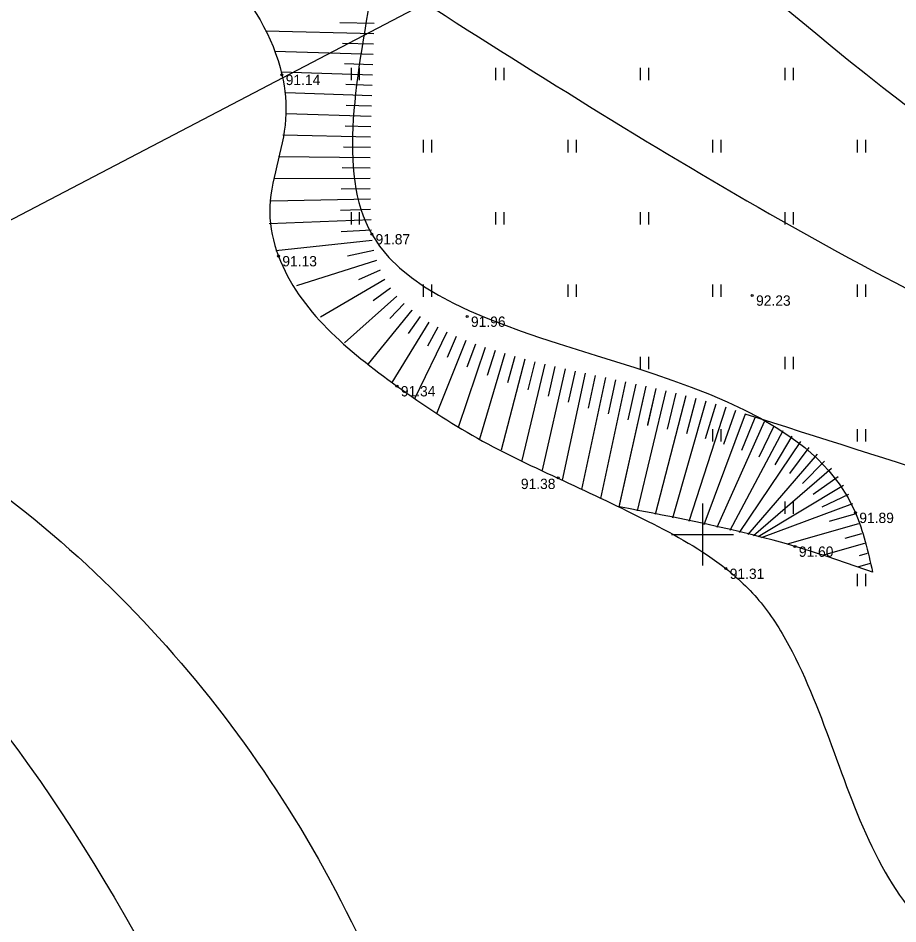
# Model space of a CAD drawing. Extents: x 656998 to 657894, y 196665 to 197611.
# Drawn here: x 657066.87 to 657109.46, y 196981.15 to 197025 of the extents above; entities that cross this region are included whole.
import ezdxf

# ---------------------------------------------------------------- set-up
doc = ezdxf.new("R2010")
doc.units = 0
for name, color, linetype in [('APGR_SARK_####_####_#', 7, 'Continuous'), ('GEOD_ELEM_####_####_#', 7, 'Continuous'), ('HIDG_NLIN_####_####_#', 7, 'Continuous'), ('RELJ_AATZ_####_TKST_#', 7, 'Continuous'), ('RELJ_ELEM_####_####_#', 7, 'Continuous'), ('RELJ_HORZ_PAMT_####_#', 7, 'Continuous'), ('RELJ_HORZ_RESN_####_#', 7, 'Continuous'), ('RELJ_NOGA_####_####_#', 7, 'Continuous'), ('RELJ_NOGL_####_####_#', 7, 'Continuous'), ('TERT_ELEM_####_####_#', 7, 'Continuous')]:
    doc.layers.add(name, color=color, linetype=linetype)

msp = doc.modelspace()

# ---------------------------------------------------------------- linework, layer by layer
at = {"layer": 'APGR_SARK_####_####_#'}
msp.add_lwpolyline([(657001.805, 196981.398), (657104.731, 197035.229)], dxfattribs=at)
at = {"layer": 'GEOD_ELEM_####_####_#'}
for p, q in [((657100, 197001.5), (657100, 197000)), ((657098.5, 197000), (657100, 197000)), ((657100, 197000), (657100, 196998.5)), ((657100, 197000), (657101.5, 197000))]:
    msp.add_line(p, q, dxfattribs=at)
at = {"layer": 'HIDG_NLIN_####_####_#'}
for points in [[(657038.527, 197019.953), (657040.153, 197023.147), (657043.352, 197026.528), (657045.474, 197027.68), (657047.672, 197028.478), (657049.787, 197028.371), (657051.908, 197027.34), (657054.035, 197026.147), (657056.17, 197025.549), (657060.322, 197026.531), (657064.5, 197028.66), (657068.68, 197030.447), (657070.761, 197030.746), (657072.834, 197030.401), (657076.887, 197027.288), (657079.639, 197022.258), (657079.819, 197020.103), (657079.392, 197017.842), (657079.047, 197015.595), (657079.474, 197013.48), (657085.21, 197007.184), (657089.104, 197004.66), (657093.255, 197002.609), (657097.364, 197000.635), (657101.131, 196998.348), (657102.934, 196996.563), (657104.336, 196994.329), (657106.489, 196989.12), (657108.684, 196983.939), (657112.019, 196980.003), (657115.095, 196978.82), (657118.558, 196978.866), (657126.135, 196980.998), (657133.736, 196983.108), (657138.844, 196982.696), (657140.349, 196981.904), (657142.866, 196980.015), (657145.079, 196977.737), (657153.032, 196966.567), (657157.995, 196958.117), (657162.832, 196949.606), (657167.662, 196941.094), (657172.607, 196932.64), (657176.71, 196926.371), (657178.553, 196924.329), (657180.725, 196922.561), (657182.886, 196920.785), (657184.695, 196918.716), (657185.521, 196916.958), (657186.016, 196915.054), (657186.47, 196913.101), (657187.174, 196911.199), (657190.295, 196904.598), (657193.469, 196897.485), (657200.19, 196883.347), (657207.766, 196872.034), (657212.009, 196868.452), (657214.267, 196867.357), (657215.434, 196867.006), (657216.027, 196866.882), (657216.626, 196866.794), (657219.136, 196866.873), (657226.893, 196870.806), (657232.219, 196875.613), (657237.636, 196881.33)], [(657036.946, 197023.778), (657041.937, 197011.86), (657047.463, 197010.185), (657054.244, 197008.401), (657080.233, 196986.269), (657093.721, 196952.263), (657102.54, 196935.39), (657121.475, 196919.815), (657149.257, 196894.607), (657157.113, 196870.131), (657159.484, 196865.681), (657164.524, 196858.561), (657184.534, 196862.863), (657195.65, 196854.853), (657212.223, 196835.078), (657236.679, 196828.254), (657249.009, 196821.043), (657250.88, 196815.62)], [(657031.751, 197019.518), (657037.781, 197009.45), (657048.529, 197004.807), (657070.022, 196984.892), (657098.149, 196932.122), (657121.753, 196912.588), (657144.449, 196892.6), (657159.429, 196854.895), (657188.934, 196853.532), (657206.637, 196829.909), (657243.703, 196815.883), (657244.569, 196814.816)], [(657246.443, 196811.654), (657245.182, 196814.168), (657242.803, 196815.403), (657240.344, 196815.16), (657235.738, 196812.443), (657221.377, 196801.714), (657206.032, 196799.294), (657186.593, 196792.02), (657177.422, 196784.014), (657164.733, 196785.478), (657154.352, 196780.75), (657140.228, 196780.938), (657142.815, 196788.348), (657140.65, 196810.685), (657137.055, 196819.245), (657133.223, 196830.559), (657119.427, 196846.103), (657112.693, 196861.306), (657109.223, 196881.583), (657098.818, 196901.592), (657092.409, 196908.317), (657084.468, 196926.742), (657076.341, 196936.875), (657067.665, 196950.412), (657063.916, 196959.147), (657051.642, 196968.31), (657038.933, 196973.082), (657032.671, 196983.45), (657031.456, 196990.143), (657023.068, 197002.328), (657024.512, 197008.454), (657028.071, 197013.365), (657032.046, 197016.516), (657032.861, 197017.671)]]:
    msp.add_spline(points, degree=3, dxfattribs=at)
at = {"layer": 'RELJ_ELEM_####_####_#'}
for centre in [(657079.639, 197022.258), (657083.987, 197014.544), (657079.474, 197013.48), (657102.407, 197011.574), (657088.604, 197010.552), (657085.21, 197007.184), (657093.009, 197002.744), (657107.402, 197001.054), (657104.476, 196999.418), (657101.131, 196998.348)]:
    msp.add_circle(centre, 0.05, dxfattribs=at)
at = {"layer": 'RELJ_HORZ_PAMT_####_#'}
for points in [[(657086.801, 197039.199), (657099.891, 197028.898), (657127.072, 197011.298), (657151.754, 197007.723), (657172.914, 196995.472), (657208.282, 196964.453), (657227.868, 196948.527), (657235.912, 196941.877), (657249.377, 196959.027), (657254.361, 196986.241), (657256.634, 197007.066), (657265.903, 197023.692), (657283.04, 197035.767), (657303.844, 197039.13), (657326.728, 197035.53), (657357.609, 197023.919), (657404.068, 197005.09), (657429.531, 196990.352)], [(657083.787, 197027.516), (657118.937, 197007.565), (657140.971, 197000.39), (657163.005, 196994.265), (657188.187, 196970.464), (657212.832, 196951.195), (657230.819, 196928.894), (657237.114, 196922.694), (657247.207, 196935.894), (657258.274, 196957.345), (657262.996, 196986.921), (657263.258, 197006.303), (657283.194, 197025.728), (657294.211, 197030.978), (657331.459, 197027.478), (657370.587, 197013.215), (657417.628, 196992.215), (657431.618, 196982.764)]]:
    msp.add_spline(points, degree=3, dxfattribs=at)
at = {"layer": 'RELJ_HORZ_RESN_####_#'}
msp.add_spline([(657346.947, 197009.939), (657332.938, 197014.965), (657324.179, 197017.493), (657315.097, 197018.953), (657305.93, 197019.294), (657301.388, 197019.029), (657296.914, 197018.465), (657287.274, 197014.791), (657283.286, 197011.452), (657280.52, 197007.177), (657273.331, 196985.979), (657267.666, 196964.607), (657266.521, 196960.064), (657265.507, 196955.514), (657263.611, 196946.396), (657261.447, 196937.272), (657260.099, 196932.714), (657259.329, 196930.437), (657258.485, 196928.162), (657254.883, 196919.202), (657250.212, 196909.727), (657244.935, 196903.345), (657242.213, 196902.441), (657240.856, 196902.757), (657239.512, 196903.661), (657232.156, 196911.04), (657224.822, 196918.974), (657187.345, 196959.411), (657181.247, 196965.798), (657174.925, 196971.946), (657168.212, 196977.689), (657164.656, 196980.357), (657160.939, 196982.862), (657156.501, 196985.518), (657142.689, 196992.147), (657133.174, 196995.746), (657123.516, 196998.963), (657102.064, 197005.828)], degree=3, dxfattribs=at)
at = {"layer": 'RELJ_NOGA_####_####_#'}
for p, q in [((657084.099, 197024.733), (657082.449, 197024.765)), ((657084.099, 197024.733), (657084.099, 197024.733)), ((657084.088, 197024.233), (657078.845, 197024.365)), ((657084.088, 197024.233), (657084.087, 197024.233)), ((657084.075, 197023.734), (657082.575, 197023.775)), ((657084.075, 197023.734), (657084.074, 197023.734)), ((657084.06, 197023.234), (657079.274, 197023.384)), ((657084.06, 197023.234), (657084.059, 197023.234)), ((657084.044, 197022.734), (657082.666, 197022.781)), ((657084.044, 197022.734), (657084.043, 197022.734)), ((657084.027, 197022.234), (657079.604, 197022.384)), ((657084.027, 197022.234), (657084.026, 197022.234)), ((657084.01, 197021.735), (657082.726, 197021.778)), ((657084.01, 197021.735), (657084.01, 197021.735)), ((657083.993, 197021.235), (657079.822, 197021.376)), ((657083.993, 197021.235), (657083.992, 197021.235)), ((657083.976, 197020.735), (657082.743, 197020.774)), ((657083.976, 197020.735), (657083.976, 197020.735)), ((657083.961, 197020.235), (657079.852, 197020.358)), ((657083.961, 197020.235), (657083.96, 197020.235)), ((657083.947, 197019.736), (657082.695, 197019.77)), ((657083.947, 197019.736), (657083.946, 197019.736)), ((657083.934, 197019.236), (657079.677, 197019.331)), ((657083.934, 197019.236), (657083.933, 197019.236)), ((657083.924, 197018.736), (657082.619, 197018.758)), ((657083.924, 197018.736), (657083.924, 197018.736)), ((657083.917, 197018.236), (657079.472, 197018.284)), ((657083.917, 197018.236), (657083.916, 197018.236)), ((657083.913, 197017.736), (657082.552, 197017.743)), ((657083.913, 197017.736), (657083.912, 197017.736)), ((657083.912, 197017.236), (657079.287, 197017.219)), ((657083.912, 197017.236), (657083.911, 197017.236)), ((657083.915, 197016.736), (657082.502, 197016.722)), ((657083.915, 197016.736), (657083.915, 197016.736)), ((657083.923, 197016.236), (657079.122, 197016.141)), ((657083.923, 197016.236), (657083.922, 197016.236)), ((657083.935, 197015.736), (657082.468, 197015.691)), ((657083.935, 197015.736), (657083.935, 197015.736)), ((657083.953, 197015.237), (657079.024, 197015.035)), ((657083.953, 197015.237), (657083.952, 197015.236)), ((657083.976, 197014.737), (657082.513, 197014.657)), ((657083.976, 197014.737), (657083.976, 197014.737)), ((657084.013, 197014.239), (657079.348, 197013.736)), ((657084.013, 197014.239), (657084.012, 197014.238)), ((657084.091, 197013.745), (657082.815, 197013.473)), ((657084.091, 197013.745), (657084.091, 197013.745)), ((657084.218, 197013.261), (657080.338, 197012.043)), ((657084.218, 197013.261), (657084.217, 197013.261)), ((657084.395, 197012.794), (657083.349, 197012.33)), ((657084.395, 197012.794), (657084.394, 197012.794)), ((657084.621, 197012.348), (657081.501, 197010.517)), ((657084.621, 197012.348), (657084.62, 197012.348)), ((657084.893, 197011.929), (657084.051, 197011.311)), ((657084.893, 197011.929), (657084.892, 197011.929)), ((657085.205, 197011.539), (657082.671, 197009.284)), ((657085.205, 197011.539), (657085.205, 197011.538)), ((657085.553, 197011.18), (657084.862, 197010.452)), ((657085.553, 197011.18), (657085.553, 197011.18)), ((657085.93, 197010.852), (657083.821, 197008.262)), ((657086.33, 197010.552), (657085.755, 197009.722)), ((657085.93, 197010.852), (657085.929, 197010.851)), ((657086.33, 197010.552), (657086.33, 197010.552)), ((657086.749, 197010.279), (657084.965, 197007.365)), ((657087.182, 197010.029), (657086.68, 197009.11)), ((657086.749, 197010.279), (657086.748, 197010.278)), ((657087.182, 197010.029), (657087.182, 197010.029)), ((657087.627, 197009.801), (657086.065, 197006.563)), ((657087.627, 197009.801), (657087.626, 197009.8)), ((657088.081, 197009.592), (657087.634, 197008.571)), ((657088.081, 197009.592), (657088.081, 197009.591)), ((657088.542, 197009.399), (657087.115, 197005.833)), ((657088.542, 197009.399), (657088.542, 197009.398)), ((657089.009, 197009.22), (657088.597, 197008.102)), ((657089.009, 197009.22), (657089.009, 197009.22)), ((657089.481, 197009.054), (657088.165, 197005.172)), ((657090.435, 197008.754), (657089.205, 197004.609)), ((657089.481, 197009.054), (657089.481, 197009.053)), ((657089.956, 197008.899), (657089.575, 197007.693)), ((657089.956, 197008.899), (657089.956, 197008.899)), ((657090.435, 197008.754), (657090.434, 197008.753)), ((657091.398, 197008.487), (657090.248, 197004.089)), ((657090.915, 197008.617), (657090.563, 197007.335)), ((657090.915, 197008.617), (657090.915, 197008.617)), ((657092.369, 197008.245), (657091.26, 197003.587)), ((657091.398, 197008.487), (657091.398, 197008.486)), ((657091.883, 197008.364), (657091.543, 197007.006)), ((657091.883, 197008.364), (657091.883, 197008.363)), ((657092.369, 197008.245), (657092.368, 197008.244)), ((657093.343, 197008.02), (657092.234, 197003.107)), ((657092.855, 197008.131), (657092.524, 197006.695)), ((657092.855, 197008.131), (657092.855, 197008.13)), ((657094.32, 197007.806), (657093.205, 197002.633)), ((657093.343, 197008.02), (657093.343, 197008.019)), ((657093.831, 197007.912), (657093.499, 197006.399)), ((657093.831, 197007.912), (657093.831, 197007.912)), ((657094.32, 197007.806), (657094.319, 197007.805)), ((657095.298, 197007.597), (657094.146, 197002.178)), ((657094.809, 197007.701), (657094.47, 197006.111)), ((657094.809, 197007.701), (657094.809, 197007.701)), ((657096.276, 197007.388), (657095.055, 197001.743)), ((657095.298, 197007.597), (657095.297, 197007.596)), ((657095.787, 197007.493), (657095.432, 197005.833)), ((657095.787, 197007.493), (657095.787, 197007.493)), ((657096.276, 197007.388), (657096.275, 197007.387)), ((657097.253, 197007.175), (657095.945, 197001.318)), ((657097.253, 197007.175), (657095.951, 197001.344)), ((657096.764, 197007.283), (657096.387, 197005.556)), ((657096.764, 197007.283), (657096.764, 197007.282)), ((657098.227, 197006.951), (657096.841, 197001.147)), ((657097.74, 197007.065), (657097.332, 197005.279)), ((657097.74, 197007.065), (657097.341, 197005.318)), ((657099.198, 197006.711), (657097.703, 197000.963)), ((657098.713, 197006.834), (657098.285, 197005.099)), ((657099.681, 197006.584), (657099.219, 197004.87)), ((657100.163, 197006.449), (657098.543, 197000.787)), ((657101.12, 197006.158), (657099.331, 197000.622)), ((657100.643, 197006.308), (657100.132, 197004.627)), ((657102.064, 197005.828), (657100.062, 197000.468)), ((657101.593, 197005.999), (657101.02, 197004.364)), ((657102.529, 197005.646), (657101.891, 197004.071)), ((657102.989, 197005.45), (657100.694, 197000.332)), ((657103.443, 197005.239), (657102.717, 197003.746)), ((657103.888, 197005.011), (657101.315, 197000.196)), ((657104.322, 197004.765), (657103.494, 197003.377)), ((657104.745, 197004.497), (657101.772, 197000.093)), ((657105.541, 197003.893), (657102.191, 196999.997)), ((657105.152, 197004.207), (657104.204, 197002.958)), ((657105.907, 197003.553), (657104.842, 197002.474)), ((657106.247, 197003.187), (657102.473, 196999.93)), ((657106.557, 197002.794), (657105.349, 197001.931)), ((657106.831, 197002.376), (657102.687, 196999.879)), ((657107.067, 197001.936), (657105.772, 197001.314)), ((657107.263, 197001.476), (657102.837, 196999.843)), ((657107.417, 197001), (657106.134, 197000.631)), ((657107.556, 197000.52), (657104.092, 196999.523)), ((657107.694, 197000.039), (657106.887, 196999.807)), ((657107.832, 196999.559), (657105.859, 196998.991)), ((657107.971, 196999.078), (657107.585, 196998.967)), ((657108.109, 196998.598), (657107.505, 196998.424))]:
    msp.add_line(p, q, dxfattribs=at)
for points in [[(657040.002, 197029.555), (657042.033, 197029.638), (657050.897, 197033.436), (657071.604, 197036.716), (657083.755, 197036.179), (657084.111, 197027.14), (657083.987, 197014.544), (657107.402, 197001.054), (657108.23, 196998.179)], [(657026.671, 197019.957), (657023.342, 197016.33), (657017.193, 197010.807), (657017.896, 197007.107), (657022.882, 196996.894), (657030.006, 196982.312), (657037.095, 196970.52), (657050.485, 196966.551), (657062.063, 196958.023), (657063.712, 196955.698), (657063.859, 196923.272), (657068.841, 196919.312), (657072.891, 196921.312)]]:
    msp.add_spline(points, degree=3, dxfattribs=at)
at = {"layer": 'RELJ_NOGL_####_####_#'}
msp.add_spline([(657108.23, 196998.179), (657104.476, 196999.418), (657095.881, 197001.359)], degree=3, dxfattribs=at)
at = {"layer": 'TERT_ELEM_####_####_#'}
for p, q in [((657083, 197022), (657083, 197022.6)), ((657083.4, 197022), (657083.4, 197022.6)), ((657090, 197022), (657090, 197022.6)), ((657090.4, 197022), (657090.4, 197022.6)), ((657097, 197022), (657097, 197022.6)), ((657097.4, 197022), (657097.4, 197022.6)), ((657104, 197022), (657104, 197022.6)), ((657104.4, 197022), (657104.4, 197022.6)), ((657086.5, 197018.5), (657086.5, 197019.1)), ((657086.9, 197018.5), (657086.9, 197019.1)), ((657093.5, 197018.5), (657093.5, 197019.1)), ((657093.9, 197018.5), (657093.9, 197019.1)), ((657100.5, 197018.5), (657100.5, 197019.1)), ((657100.9, 197018.5), (657100.9, 197019.1)), ((657107.5, 197018.5), (657107.5, 197019.1)), ((657107.9, 197018.5), (657107.9, 197019.1)), ((657083, 197015), (657083, 197015.6)), ((657083.4, 197015), (657083.4, 197015.6)), ((657090, 197015), (657090, 197015.6)), ((657090.4, 197015), (657090.4, 197015.6)), ((657097, 197015), (657097, 197015.6)), ((657097.4, 197015), (657097.4, 197015.6)), ((657104, 197015), (657104, 197015.6)), ((657104.4, 197015), (657104.4, 197015.6)), ((657086.5, 197011.5), (657086.5, 197012.1)), ((657086.9, 197011.5), (657086.9, 197012.1)), ((657093.5, 197011.5), (657093.5, 197012.1)), ((657093.9, 197011.5), (657093.9, 197012.1)), ((657100.5, 197011.5), (657100.5, 197012.1)), ((657100.9, 197011.5), (657100.9, 197012.1)), ((657107.5, 197011.5), (657107.5, 197012.1)), ((657107.9, 197011.5), (657107.9, 197012.1)), ((657097, 197008), (657097, 197008.6)), ((657097.4, 197008), (657097.4, 197008.6)), ((657104, 197008), (657104, 197008.6)), ((657104.4, 197008), (657104.4, 197008.6)), ((657100.5, 197004.5), (657100.5, 197005.1)), ((657100.9, 197004.5), (657100.9, 197005.1)), ((657107.5, 197004.5), (657107.5, 197005.1)), ((657107.9, 197004.5), (657107.9, 197005.1)), ((657104, 197001), (657104, 197001.6)), ((657104.4, 197001), (657104.4, 197001.6)), ((657107.5, 196997.5), (657107.5, 196998.1)), ((657107.9, 196997.5), (657107.9, 196998.1))]:
    msp.add_line(p, q, dxfattribs=at)

# ---------------------------------------------------------------- texts
at = {"layer": 'RELJ_AATZ_####_TKST_#'}
for s, p in [(' 91.14', (657079.639, 197021.758)), (' 91.87', (657083.987, 197014.044)), (' 91.13', (657079.474, 197012.98)), (' 92.23', (657102.407, 197011.074)), (' 91.96', (657088.604, 197010.052)), (' 91.34', (657085.21, 197006.684)), (' 91.38', (657091.021, 197002.2)), (' 91.89', (657107.402, 197000.554)), (' 91.60', (657104.476, 196998.918)), (' 91.31', (657101.131, 196997.848))]:
    msp.add_text(s, height=0.5, dxfattribs=at).set_placement(p)

doc.saveas('drawing.dxf')
